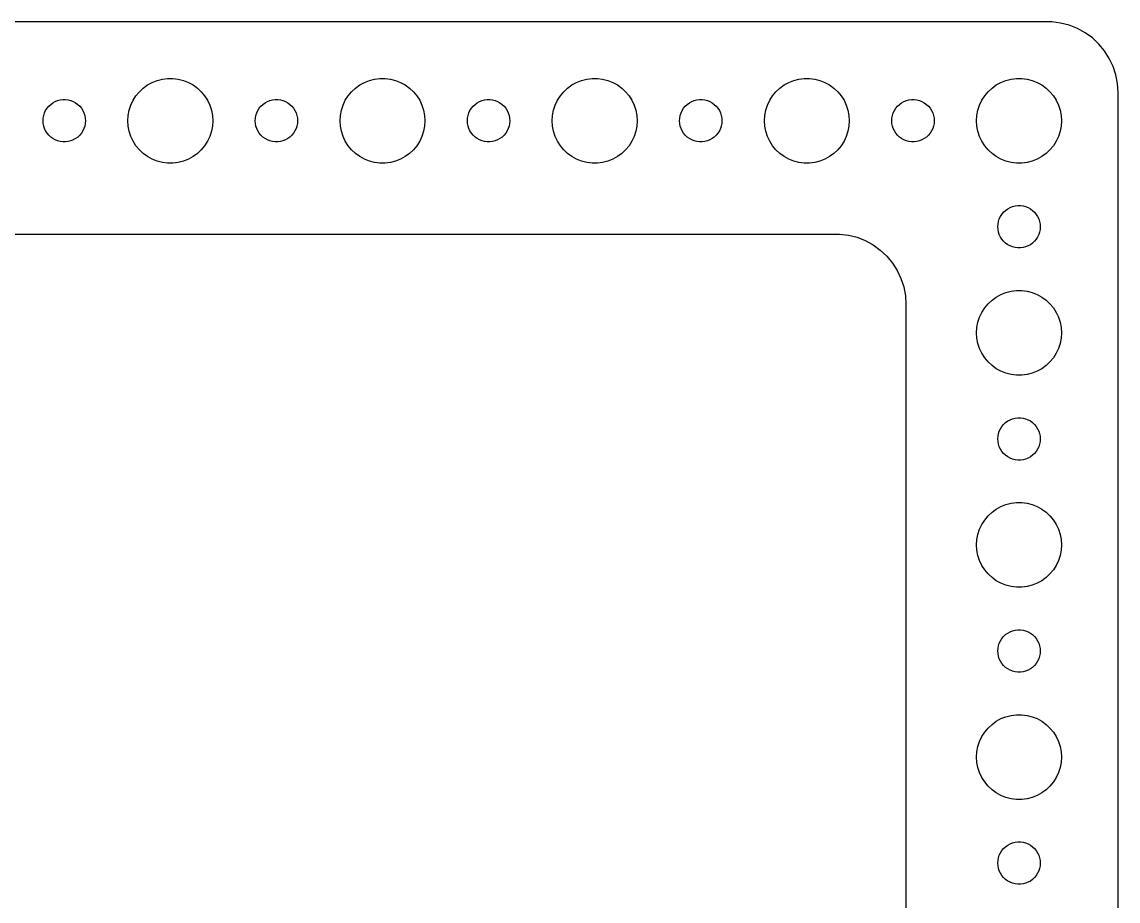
# Model space of a CAD drawing. Header units: metres. Extents: x -74 to 74, y -59 to 59.
# Drawn here: x -3 to 74.5, y -2.7 to 59.5 of the extents above; entities that cross this region are included whole.
import ezdxf

# ---------------------------------------------------------------- set-up
doc = ezdxf.new("R2010")
doc.units = ezdxf.units.M

msp = doc.modelspace()

# ---------------------------------------------------------------- linework, layer by layer
for p, q in [((69.8139, 59.4901), (-69.8139, 59.4901)), ((70.4369, 59.4114), (69.8139, 59.4901)), ((71.0451, 59.2553), (70.4369, 59.4114)), ((71.6289, 59.0241), (71.0451, 59.2553)), ((72.1791, 58.7216), (71.6289, 59.0241)), ((72.6871, 58.3526), (72.1791, 58.7216)), ((73.1448, 57.9227), (72.6871, 58.3526)), ((73.5451, 57.4389), (73.1448, 57.9227)), ((73.8815, 56.9088), (73.5451, 57.4389)), ((74.1489, 56.3406), (73.8815, 56.9088)), ((74.3429, 55.7434), (74.1489, 56.3406)), ((5.58772, 54.8115), (5.89252, 55.033)), ((5.89252, 55.033), (6.22266, 55.2145)), ((6.22266, 55.2145), (6.57294, 55.3532)), ((6.57294, 55.3532), (6.93785, 55.4469)), ((6.93785, 55.4469), (7.31161, 55.4941)), ((7.31161, 55.4941), (7.68837, 55.4941)), ((7.68837, 55.4941), (8.06213, 55.4469)), ((8.06213, 55.4469), (8.42705, 55.3532)), ((8.42705, 55.3532), (8.77733, 55.2145)), ((8.77733, 55.2145), (9.10747, 55.033)), ((9.10747, 55.033), (9.41226, 54.8115)), ((20.5877, 54.8115), (20.8925, 55.033)), ((20.8925, 55.033), (21.2227, 55.2145)), ((21.2227, 55.2145), (21.5729, 55.3532)), ((21.5729, 55.3532), (21.9379, 55.4469)), ((21.9379, 55.4469), (22.3116, 55.4941)), ((22.3116, 55.4941), (22.6884, 55.4941)), ((22.6884, 55.4941), (23.0621, 55.4469)), ((23.0621, 55.4469), (23.427, 55.3532)), ((23.427, 55.3532), (23.7773, 55.2145)), ((23.7773, 55.2145), (24.1075, 55.033)), ((24.1075, 55.033), (24.4123, 54.8115)), ((35.5877, 54.8115), (35.8925, 55.033)), ((35.8925, 55.033), (36.2227, 55.2145)), ((36.2227, 55.2145), (36.5729, 55.3532)), ((36.5729, 55.3532), (36.9379, 55.4469)), ((36.9379, 55.4469), (37.3116, 55.4941)), ((37.3116, 55.4941), (37.6884, 55.4941)), ((37.6884, 55.4941), (38.0621, 55.4469)), ((38.0621, 55.4469), (38.427, 55.3532)), ((38.427, 55.3532), (38.7773, 55.2145)), ((38.7773, 55.2145), (39.1075, 55.033)), ((39.1075, 55.033), (39.4123, 54.8115)), ((50.5877, 54.8115), (50.8925, 55.033)), ((50.8925, 55.033), (51.2227, 55.2145)), ((51.2227, 55.2145), (51.5729, 55.3532)), ((51.5729, 55.3532), (51.9379, 55.4469)), ((51.9379, 55.4469), (52.3116, 55.4941)), ((52.3116, 55.4941), (52.6884, 55.4941)), ((52.6884, 55.4941), (53.0621, 55.4469)), ((53.0621, 55.4469), (53.427, 55.3532)), ((53.427, 55.3532), (53.7773, 55.2145)), ((53.7773, 55.2145), (54.1075, 55.033)), ((54.1075, 55.033), (54.4123, 54.8115)), ((65.5877, 54.8115), (65.8925, 55.033)), ((65.8925, 55.033), (66.2227, 55.2145)), ((66.2227, 55.2145), (66.573, 55.3532)), ((66.573, 55.3532), (66.9379, 55.4469)), ((66.9379, 55.4469), (67.3116, 55.4941)), ((67.3116, 55.4941), (67.6884, 55.4941)), ((67.6884, 55.4941), (68.0621, 55.4469)), ((68.0621, 55.4469), (68.427, 55.3532)), ((68.427, 55.3532), (68.7773, 55.2145)), ((68.7773, 55.2145), (69.1075, 55.033)), ((69.1075, 55.033), (69.4123, 54.8115)), ((74.4606, 55.1267), (74.3429, 55.7434)), ((74.5, 54.5), (74.4606, 55.1267)), ((4.87108, 53.9453), (5.07294, 54.2634)), ((5.07294, 54.2634), (5.31308, 54.5536)), ((5.31308, 54.5536), (5.58772, 54.8115)), ((9.41226, 54.8115), (9.6869, 54.5536)), ((9.6869, 54.5536), (9.92705, 54.2634)), ((9.92705, 54.2634), (10.1289, 53.9453)), ((19.8711, 53.9453), (20.0729, 54.2634)), ((20.0729, 54.2634), (20.3131, 54.5536)), ((20.3131, 54.5536), (20.5877, 54.8115)), ((24.4123, 54.8115), (24.6869, 54.5536)), ((24.6869, 54.5536), (24.927, 54.2634)), ((24.927, 54.2634), (25.1289, 53.9453)), ((34.8711, 53.9453), (35.0729, 54.2634)), ((35.0729, 54.2634), (35.3131, 54.5536)), ((35.3131, 54.5536), (35.5877, 54.8115)), ((39.4123, 54.8115), (39.6869, 54.5536)), ((39.6869, 54.5536), (39.927, 54.2634)), ((39.927, 54.2634), (40.1289, 53.9453)), ((49.8711, 53.9453), (50.0729, 54.2634)), ((50.0729, 54.2634), (50.3131, 54.5536)), ((50.3131, 54.5536), (50.5877, 54.8115)), ((54.4123, 54.8115), (54.6869, 54.5536)), ((54.6869, 54.5536), (54.927, 54.2634)), ((54.927, 54.2634), (55.1289, 53.9453)), ((64.8711, 53.9453), (65.073, 54.2634)), ((65.073, 54.2634), (65.3131, 54.5536)), ((65.3131, 54.5536), (65.5877, 54.8115)), ((69.4123, 54.8115), (69.6869, 54.5536)), ((69.6869, 54.5536), (69.927, 54.2634)), ((69.927, 54.2634), (70.1289, 53.9453)), ((74.5, -54.5), (74.5, 54.5)), ((-1.21352, 53.3817), (-1.09344, 53.5268)), ((-1.09344, 53.5268), (-0.95613, 53.6558)), ((-0.95613, 53.6558), (-0.80373, 53.7665)), ((-0.80373, 53.7665), (-0.63866, 53.8572)), ((-0.63866, 53.8572), (-0.46352, 53.9266)), ((-0.46352, 53.9266), (-0.28107, 53.9734)), ((-0.28107, 53.9734), (-0.09418, 53.997)), ((-0.09418, 53.997), (0.09418, 53.997)), ((0.09418, 53.997), (0.28107, 53.9734)), ((0.28107, 53.9734), (0.46352, 53.9266)), ((0.46352, 53.9266), (0.63866, 53.8572)), ((0.63866, 53.8572), (0.80373, 53.7665)), ((0.80373, 53.7665), (0.95613, 53.6558)), ((0.95613, 53.6558), (1.09344, 53.5268)), ((1.09344, 53.5268), (1.21352, 53.3817)), ((4.59424, 53.2461), (4.71066, 53.6044)), ((4.71066, 53.6044), (4.87108, 53.9453)), ((10.1289, 53.9453), (10.2893, 53.6044)), ((10.2893, 53.6044), (10.4057, 53.2461)), ((13.7865, 53.3817), (13.9065, 53.5268)), ((13.9065, 53.5268), (14.0439, 53.6558)), ((14.0439, 53.6558), (14.1963, 53.7665)), ((14.1963, 53.7665), (14.3613, 53.8572)), ((14.3613, 53.8572), (14.5365, 53.9266)), ((14.5365, 53.9266), (14.7189, 53.9734)), ((14.7189, 53.9734), (14.9058, 53.997)), ((14.9058, 53.997), (15.0942, 53.997)), ((15.0942, 53.997), (15.2811, 53.9734)), ((15.2811, 53.9734), (15.4635, 53.9266)), ((15.4635, 53.9266), (15.6387, 53.8572)), ((15.6387, 53.8572), (15.8037, 53.7665)), ((15.8037, 53.7665), (15.9561, 53.6558)), ((15.9561, 53.6558), (16.0934, 53.5268)), ((16.0934, 53.5268), (16.2135, 53.3817)), ((19.5942, 53.2461), (19.7107, 53.6044)), ((19.7107, 53.6044), (19.8711, 53.9453)), ((25.1289, 53.9453), (25.2893, 53.6044)), ((25.2893, 53.6044), (25.4057, 53.2461)), ((28.7865, 53.3817), (28.9065, 53.5268)), ((28.9065, 53.5268), (29.0439, 53.6558)), ((29.0439, 53.6558), (29.1963, 53.7665)), ((29.1963, 53.7665), (29.3613, 53.8572)), ((29.3613, 53.8572), (29.5365, 53.9266)), ((29.5365, 53.9266), (29.7189, 53.9734)), ((29.7189, 53.9734), (29.9058, 53.997)), ((29.9058, 53.997), (30.0942, 53.997)), ((30.0942, 53.997), (30.2811, 53.9734)), ((30.2811, 53.9734), (30.4635, 53.9266)), ((30.4635, 53.9266), (30.6387, 53.8572)), ((30.6387, 53.8572), (30.8037, 53.7665)), ((30.8037, 53.7665), (30.9561, 53.6558)), ((30.9561, 53.6558), (31.0934, 53.5268)), ((31.0934, 53.5268), (31.2135, 53.3817)), ((34.5942, 53.2461), (34.7107, 53.6044)), ((34.7107, 53.6044), (34.8711, 53.9453)), ((40.1289, 53.9453), (40.2893, 53.6044)), ((40.2893, 53.6044), (40.4057, 53.2461)), ((43.7865, 53.3817), (43.9065, 53.5268)), ((43.9065, 53.5268), (44.0439, 53.6558)), ((44.0439, 53.6558), (44.1963, 53.7665)), ((44.1963, 53.7665), (44.3613, 53.8572)), ((44.3613, 53.8572), (44.5365, 53.9266)), ((44.5365, 53.9266), (44.7189, 53.9734)), ((44.7189, 53.9734), (44.9058, 53.997)), ((44.9058, 53.997), (45.0942, 53.997)), ((45.0942, 53.997), (45.2811, 53.9734)), ((45.2811, 53.9734), (45.4635, 53.9266)), ((45.4635, 53.9266), (45.6387, 53.8572)), ((45.6387, 53.8572), (45.8037, 53.7665)), ((45.8037, 53.7665), (45.9561, 53.6558)), ((45.9561, 53.6558), (46.0934, 53.5268)), ((46.0934, 53.5268), (46.2135, 53.3817)), ((49.5942, 53.2461), (49.7107, 53.6044)), ((49.7107, 53.6044), (49.8711, 53.9453)), ((55.1289, 53.9453), (55.2893, 53.6044)), ((55.2893, 53.6044), (55.4057, 53.2461)), ((58.7865, 53.3817), (58.9065, 53.5268)), ((58.9065, 53.5268), (59.0439, 53.6558)), ((59.0439, 53.6558), (59.1963, 53.7665)), ((59.1963, 53.7665), (59.3613, 53.8572)), ((59.3613, 53.8572), (59.5365, 53.9266)), ((59.5365, 53.9266), (59.7189, 53.9734)), ((59.7189, 53.9734), (59.9058, 53.997)), ((59.9058, 53.997), (60.0942, 53.997)), ((60.0942, 53.997), (60.2811, 53.9734)), ((60.2811, 53.9734), (60.4635, 53.9266)), ((60.4635, 53.9266), (60.6387, 53.8572)), ((60.6387, 53.8572), (60.8037, 53.7665)), ((60.8037, 53.7665), (60.9561, 53.6558)), ((60.9561, 53.6558), (61.0934, 53.5268)), ((61.0934, 53.5268), (61.2135, 53.3817)), ((64.5943, 53.2461), (64.7107, 53.6044)), ((64.7107, 53.6044), (64.8711, 53.9453)), ((70.1289, 53.9453), (70.2893, 53.6044)), ((70.2893, 53.6044), (70.4057, 53.2461)), ((-1.48816, 52.688), (-1.45287, 52.873)), ((-1.45287, 52.873), (-1.39465, 53.0522)), ((-1.39465, 53.0522), (-1.31445, 53.2226)), ((-1.31445, 53.2226), (-1.21352, 53.3817)), ((1.21352, 53.3817), (1.31445, 53.2226)), ((1.31445, 53.2226), (1.39465, 53.0522)), ((1.39465, 53.0522), (1.45287, 52.873)), ((1.45287, 52.873), (1.48816, 52.688)), ((4.5, 52.5), (4.52365, 52.876)), ((4.52365, 52.876), (4.59424, 53.2461)), ((10.4057, 53.2461), (10.4763, 52.876)), ((10.4763, 52.876), (10.5, 52.5)), ((13.5118, 52.688), (13.5471, 52.873)), ((13.5471, 52.873), (13.6053, 53.0522)), ((13.6053, 53.0522), (13.6855, 53.2226)), ((13.6855, 53.2226), (13.7865, 53.3817)), ((16.2135, 53.3817), (16.3145, 53.2226)), ((16.3145, 53.2226), (16.3947, 53.0522)), ((16.3947, 53.0522), (16.4529, 52.873)), ((16.4529, 52.873), (16.4882, 52.688)), ((19.5, 52.5), (19.5237, 52.876)), ((19.5237, 52.876), (19.5942, 53.2461)), ((25.4057, 53.2461), (25.4763, 52.876)), ((25.4763, 52.876), (25.5, 52.5)), ((28.5118, 52.688), (28.5471, 52.873)), ((28.5471, 52.873), (28.6053, 53.0522)), ((28.6053, 53.0522), (28.6855, 53.2226)), ((28.6855, 53.2226), (28.7865, 53.3817)), ((31.2135, 53.3817), (31.3145, 53.2226)), ((31.3145, 53.2226), (31.3947, 53.0522)), ((31.3947, 53.0522), (31.4529, 52.873)), ((31.4529, 52.873), (31.4882, 52.688)), ((34.5, 52.5), (34.5237, 52.876)), ((34.5237, 52.876), (34.5942, 53.2461)), ((40.4057, 53.2461), (40.4763, 52.876)), ((40.4763, 52.876), (40.5, 52.5)), ((43.5118, 52.688), (43.5471, 52.873)), ((43.5471, 52.873), (43.6053, 53.0522)), ((43.6053, 53.0522), (43.6855, 53.2226)), ((43.6855, 53.2226), (43.7865, 53.3817)), ((46.2135, 53.3817), (46.3145, 53.2226)), ((46.3145, 53.2226), (46.3947, 53.0522)), ((46.3947, 53.0522), (46.4529, 52.873)), ((46.4529, 52.873), (46.4882, 52.688)), ((49.5, 52.5), (49.5237, 52.876)), ((49.5237, 52.876), (49.5942, 53.2461)), ((55.4057, 53.2461), (55.4763, 52.876)), ((55.4763, 52.876), (55.5, 52.5)), ((58.5118, 52.688), (58.5471, 52.873)), ((58.5471, 52.873), (58.6053, 53.0522)), ((58.6053, 53.0522), (58.6855, 53.2226)), ((58.6855, 53.2226), (58.7865, 53.3817)), ((61.2135, 53.3817), (61.3145, 53.2226)), ((61.3145, 53.2226), (61.3947, 53.0522)), ((61.3947, 53.0522), (61.4529, 52.873)), ((61.4529, 52.873), (61.4882, 52.688)), ((64.5, 52.5), (64.5237, 52.876)), ((64.5237, 52.876), (64.5943, 53.2461)), ((70.4057, 53.2461), (70.4763, 52.876)), ((70.4763, 52.876), (70.5, 52.5)), ((-1.5, 52.5), (-1.48816, 52.688)), ((-1.48816, 52.312), (-1.5, 52.5)), ((-1.45287, 52.127), (-1.48816, 52.312)), ((-1.39465, 51.9478), (-1.45287, 52.127)), ((-1.31445, 51.7774), (-1.39465, 51.9478)), ((1.39465, 51.9478), (1.31445, 51.7774)), ((1.45287, 52.127), (1.39465, 51.9478)), ((1.48816, 52.312), (1.45287, 52.127)), ((1.48816, 52.688), (1.5, 52.5)), ((1.5, 52.5), (1.48816, 52.312)), ((4.52365, 52.124), (4.5, 52.5)), ((4.59424, 51.7539), (4.52365, 52.124)), ((10.4763, 52.124), (10.4057, 51.7539)), ((10.5, 52.5), (10.4763, 52.124)), ((13.5, 52.5), (13.5118, 52.688)), ((13.5118, 52.312), (13.5, 52.5)), ((13.5471, 52.127), (13.5118, 52.312)), ((13.6053, 51.9478), (13.5471, 52.127)), ((13.6855, 51.7774), (13.6053, 51.9478)), ((16.3947, 51.9478), (16.3145, 51.7774)), ((16.4529, 52.127), (16.3947, 51.9478)), ((16.4882, 52.312), (16.4529, 52.127)), ((16.4882, 52.688), (16.5, 52.5)), ((16.5, 52.5), (16.4882, 52.312)), ((19.5237, 52.124), (19.5, 52.5)), ((19.5942, 51.7539), (19.5237, 52.124)), ((25.4763, 52.124), (25.4057, 51.7539)), ((25.5, 52.5), (25.4763, 52.124)), ((28.5, 52.5), (28.5118, 52.688)), ((28.5118, 52.312), (28.5, 52.5)), ((28.5471, 52.127), (28.5118, 52.312)), ((28.6053, 51.9478), (28.5471, 52.127)), ((28.6855, 51.7774), (28.6053, 51.9478)), ((31.3947, 51.9478), (31.3145, 51.7774)), ((31.4529, 52.127), (31.3947, 51.9478)), ((31.4882, 52.312), (31.4529, 52.127)), ((31.4882, 52.688), (31.5, 52.5)), ((31.5, 52.5), (31.4882, 52.312)), ((34.5237, 52.124), (34.5, 52.5)), ((34.5942, 51.7539), (34.5237, 52.124)), ((40.4763, 52.124), (40.4057, 51.7539)), ((40.5, 52.5), (40.4763, 52.124)), ((43.5, 52.5), (43.5118, 52.688)), ((43.5118, 52.312), (43.5, 52.5)), ((43.5471, 52.127), (43.5118, 52.312)), ((43.6053, 51.9478), (43.5471, 52.127)), ((43.6855, 51.7774), (43.6053, 51.9478)), ((46.3947, 51.9478), (46.3145, 51.7774)), ((46.4529, 52.127), (46.3947, 51.9478)), ((46.4882, 52.312), (46.4529, 52.127)), ((46.4882, 52.688), (46.5, 52.5)), ((46.5, 52.5), (46.4882, 52.312)), ((49.5237, 52.124), (49.5, 52.5)), ((49.5942, 51.7539), (49.5237, 52.124)), ((55.4763, 52.124), (55.4057, 51.7539)), ((55.5, 52.5), (55.4763, 52.124)), ((58.5, 52.5), (58.5118, 52.688)), ((58.5118, 52.312), (58.5, 52.5)), ((58.5471, 52.127), (58.5118, 52.312)), ((58.6053, 51.9478), (58.5471, 52.127)), ((58.6855, 51.7774), (58.6053, 51.9478)), ((61.3947, 51.9478), (61.3145, 51.7774)), ((61.4529, 52.127), (61.3947, 51.9478)), ((61.4882, 52.312), (61.4529, 52.127)), ((61.4882, 52.688), (61.5, 52.5)), ((61.5, 52.5), (61.4882, 52.312)), ((64.5237, 52.124), (64.5, 52.5)), ((64.5943, 51.7539), (64.5237, 52.124)), ((70.4763, 52.124), (70.4057, 51.7539)), ((70.5, 52.5), (70.4763, 52.124)), ((-1.21352, 51.6183), (-1.31445, 51.7774)), ((-1.09344, 51.4732), (-1.21352, 51.6183)), ((-0.95613, 51.3442), (-1.09344, 51.4732)), ((-0.80373, 51.2335), (-0.95613, 51.3442)), ((-0.63866, 51.1428), (-0.80373, 51.2335)), ((0.80373, 51.2335), (0.63866, 51.1428)), ((0.95613, 51.3442), (0.80373, 51.2335)), ((1.09344, 51.4732), (0.95613, 51.3442)), ((1.21352, 51.6183), (1.09344, 51.4732)), ((1.31445, 51.7774), (1.21352, 51.6183)), ((4.71066, 51.3956), (4.59424, 51.7539)), ((4.87108, 51.0547), (4.71066, 51.3956)), ((10.2893, 51.3956), (10.1289, 51.0547)), ((10.4057, 51.7539), (10.2893, 51.3956)), ((13.7865, 51.6183), (13.6855, 51.7774)), ((13.9065, 51.4732), (13.7865, 51.6183)), ((14.0439, 51.3442), (13.9065, 51.4732)), ((14.1963, 51.2335), (14.0439, 51.3442)), ((14.3613, 51.1428), (14.1963, 51.2335)), ((15.8037, 51.2335), (15.6387, 51.1428)), ((15.9561, 51.3442), (15.8037, 51.2335)), ((16.0934, 51.4732), (15.9561, 51.3442)), ((16.2135, 51.6183), (16.0934, 51.4732)), ((16.3145, 51.7774), (16.2135, 51.6183)), ((19.7107, 51.3956), (19.5942, 51.7539)), ((19.8711, 51.0547), (19.7107, 51.3956)), ((25.2893, 51.3956), (25.1289, 51.0547)), ((25.4057, 51.7539), (25.2893, 51.3956)), ((28.7865, 51.6183), (28.6855, 51.7774)), ((28.9065, 51.4732), (28.7865, 51.6183)), ((29.0439, 51.3442), (28.9065, 51.4732)), ((29.1963, 51.2335), (29.0439, 51.3442)), ((29.3613, 51.1428), (29.1963, 51.2335)), ((30.8037, 51.2335), (30.6387, 51.1428)), ((30.9561, 51.3442), (30.8037, 51.2335)), ((31.0934, 51.4732), (30.9561, 51.3442)), ((31.2135, 51.6183), (31.0934, 51.4732)), ((31.3145, 51.7774), (31.2135, 51.6183)), ((34.7107, 51.3956), (34.5942, 51.7539)), ((34.8711, 51.0547), (34.7107, 51.3956)), ((40.2893, 51.3956), (40.1289, 51.0547)), ((40.4057, 51.7539), (40.2893, 51.3956)), ((43.7865, 51.6183), (43.6855, 51.7774)), ((43.9065, 51.4732), (43.7865, 51.6183)), ((44.0439, 51.3442), (43.9065, 51.4732)), ((44.1963, 51.2335), (44.0439, 51.3442)), ((44.3613, 51.1428), (44.1963, 51.2335)), ((45.8037, 51.2335), (45.6387, 51.1428)), ((45.9561, 51.3442), (45.8037, 51.2335)), ((46.0934, 51.4732), (45.9561, 51.3442)), ((46.2135, 51.6183), (46.0934, 51.4732)), ((46.3145, 51.7774), (46.2135, 51.6183)), ((49.7107, 51.3956), (49.5942, 51.7539)), ((49.8711, 51.0547), (49.7107, 51.3956)), ((55.2893, 51.3956), (55.1289, 51.0547)), ((55.4057, 51.7539), (55.2893, 51.3956)), ((58.7865, 51.6183), (58.6855, 51.7774)), ((58.9065, 51.4732), (58.7865, 51.6183)), ((59.0439, 51.3442), (58.9065, 51.4732)), ((59.1963, 51.2335), (59.0439, 51.3442)), ((59.3613, 51.1428), (59.1963, 51.2335)), ((60.8037, 51.2335), (60.6387, 51.1428)), ((60.9561, 51.3442), (60.8037, 51.2335)), ((61.0934, 51.4732), (60.9561, 51.3442)), ((61.2135, 51.6183), (61.0934, 51.4732)), ((61.3145, 51.7774), (61.2135, 51.6183)), ((64.7107, 51.3956), (64.5943, 51.7539)), ((64.8711, 51.0547), (64.7107, 51.3956)), ((70.2893, 51.3956), (70.1289, 51.0547)), ((70.4057, 51.7539), (70.2893, 51.3956)), ((-0.46352, 51.0734), (-0.63866, 51.1428)), ((-0.28107, 51.0266), (-0.46352, 51.0734)), ((-0.09418, 51.003), (-0.28107, 51.0266)), ((0.09418, 51.003), (-0.09418, 51.003)), ((0.28107, 51.0266), (0.09418, 51.003)), ((0.46352, 51.0734), (0.28107, 51.0266)), ((0.63866, 51.1428), (0.46352, 51.0734)), ((5.07294, 50.7366), (4.87108, 51.0547)), ((5.31308, 50.4464), (5.07294, 50.7366)), ((5.58772, 50.1885), (5.31308, 50.4464)), ((9.6869, 50.4464), (9.41226, 50.1885)), ((9.92705, 50.7366), (9.6869, 50.4464)), ((10.1289, 51.0547), (9.92705, 50.7366)), ((14.5365, 51.0734), (14.3613, 51.1428)), ((14.7189, 51.0266), (14.5365, 51.0734)), ((14.9058, 51.003), (14.7189, 51.0266)), ((15.0942, 51.003), (14.9058, 51.003)), ((15.2811, 51.0266), (15.0942, 51.003)), ((15.4635, 51.0734), (15.2811, 51.0266)), ((15.6387, 51.1428), (15.4635, 51.0734)), ((20.0729, 50.7366), (19.8711, 51.0547)), ((20.3131, 50.4464), (20.0729, 50.7366)), ((20.5877, 50.1885), (20.3131, 50.4464)), ((24.6869, 50.4464), (24.4123, 50.1885)), ((24.927, 50.7366), (24.6869, 50.4464)), ((25.1289, 51.0547), (24.927, 50.7366)), ((29.5365, 51.0734), (29.3613, 51.1428)), ((29.7189, 51.0266), (29.5365, 51.0734)), ((29.9058, 51.003), (29.7189, 51.0266)), ((30.0942, 51.003), (29.9058, 51.003)), ((30.2811, 51.0266), (30.0942, 51.003)), ((30.4635, 51.0734), (30.2811, 51.0266)), ((30.6387, 51.1428), (30.4635, 51.0734)), ((35.0729, 50.7366), (34.8711, 51.0547)), ((35.3131, 50.4464), (35.0729, 50.7366)), ((35.5877, 50.1885), (35.3131, 50.4464)), ((39.6869, 50.4464), (39.4123, 50.1885)), ((39.927, 50.7366), (39.6869, 50.4464)), ((40.1289, 51.0547), (39.927, 50.7366)), ((44.5365, 51.0734), (44.3613, 51.1428)), ((44.7189, 51.0266), (44.5365, 51.0734)), ((44.9058, 51.003), (44.7189, 51.0266)), ((45.0942, 51.003), (44.9058, 51.003)), ((45.2811, 51.0266), (45.0942, 51.003)), ((45.4635, 51.0734), (45.2811, 51.0266)), ((45.6387, 51.1428), (45.4635, 51.0734)), ((50.0729, 50.7366), (49.8711, 51.0547)), ((50.3131, 50.4464), (50.0729, 50.7366)), ((50.5877, 50.1885), (50.3131, 50.4464)), ((54.6869, 50.4464), (54.4123, 50.1885)), ((54.927, 50.7366), (54.6869, 50.4464)), ((55.1289, 51.0547), (54.927, 50.7366)), ((59.5365, 51.0734), (59.3613, 51.1428)), ((59.7189, 51.0266), (59.5365, 51.0734)), ((59.9058, 51.003), (59.7189, 51.0266)), ((60.0942, 51.003), (59.9058, 51.003)), ((60.2811, 51.0266), (60.0942, 51.003)), ((60.4635, 51.0734), (60.2811, 51.0266)), ((60.6387, 51.1428), (60.4635, 51.0734)), ((65.073, 50.7366), (64.8711, 51.0547)), ((65.3131, 50.4464), (65.073, 50.7366)), ((65.5877, 50.1885), (65.3131, 50.4464)), ((69.6869, 50.4464), (69.4123, 50.1885)), ((69.927, 50.7366), (69.6869, 50.4464)), ((70.1289, 51.0547), (69.927, 50.7366)), ((5.89252, 49.967), (5.58772, 50.1885)), ((6.22266, 49.7855), (5.89252, 49.967)), ((6.57294, 49.6468), (6.22266, 49.7855)), ((6.93785, 49.5531), (6.57294, 49.6468)), ((8.42705, 49.6468), (8.06213, 49.5531)), ((8.77733, 49.7855), (8.42705, 49.6468)), ((9.10747, 49.967), (8.77733, 49.7855)), ((9.41226, 50.1885), (9.10747, 49.967)), ((20.8925, 49.967), (20.5877, 50.1885)), ((21.2227, 49.7855), (20.8925, 49.967)), ((21.5729, 49.6468), (21.2227, 49.7855)), ((21.9379, 49.5531), (21.5729, 49.6468)), ((23.427, 49.6468), (23.0621, 49.5531)), ((23.7773, 49.7855), (23.427, 49.6468)), ((24.1075, 49.967), (23.7773, 49.7855)), ((24.4123, 50.1885), (24.1075, 49.967)), ((35.8925, 49.967), (35.5877, 50.1885)), ((36.2227, 49.7855), (35.8925, 49.967)), ((36.5729, 49.6468), (36.2227, 49.7855)), ((36.9379, 49.5531), (36.5729, 49.6468)), ((38.427, 49.6468), (38.0621, 49.5531)), ((38.7773, 49.7855), (38.427, 49.6468)), ((39.1075, 49.967), (38.7773, 49.7855)), ((39.4123, 50.1885), (39.1075, 49.967)), ((50.8925, 49.967), (50.5877, 50.1885)), ((51.2227, 49.7855), (50.8925, 49.967)), ((51.5729, 49.6468), (51.2227, 49.7855)), ((51.9379, 49.5531), (51.5729, 49.6468)), ((53.427, 49.6468), (53.0621, 49.5531)), ((53.7773, 49.7855), (53.427, 49.6468)), ((54.1075, 49.967), (53.7773, 49.7855)), ((54.4123, 50.1885), (54.1075, 49.967)), ((65.8925, 49.967), (65.5877, 50.1885)), ((66.2227, 49.7855), (65.8925, 49.967)), ((66.573, 49.6468), (66.2227, 49.7855)), ((66.9379, 49.5531), (66.573, 49.6468)), ((68.427, 49.6468), (68.0621, 49.5531)), ((68.7773, 49.7855), (68.427, 49.6468)), ((69.1075, 49.967), (68.7773, 49.7855)), ((69.4123, 50.1885), (69.1075, 49.967)), ((7.31161, 49.5059), (6.93785, 49.5531)), ((7.68837, 49.5059), (7.31161, 49.5059)), ((8.06213, 49.5531), (7.68837, 49.5059)), ((22.3116, 49.5059), (21.9379, 49.5531)), ((22.6884, 49.5059), (22.3116, 49.5059)), ((23.0621, 49.5531), (22.6884, 49.5059)), ((37.3116, 49.5059), (36.9379, 49.5531)), ((37.6884, 49.5059), (37.3116, 49.5059)), ((38.0621, 49.5531), (37.6884, 49.5059)), ((52.3116, 49.5059), (51.9379, 49.5531)), ((52.6884, 49.5059), (52.3116, 49.5059)), ((53.0621, 49.5531), (52.6884, 49.5059)), ((67.3116, 49.5059), (66.9379, 49.5531)), ((67.6884, 49.5059), (67.3116, 49.5059)), ((68.0621, 49.5531), (67.6884, 49.5059)), ((67.2189, 46.4734), (67.4058, 46.497)), ((67.4058, 46.497), (67.5942, 46.497)), ((67.5942, 46.497), (67.7811, 46.4734)), ((66.1053, 45.5522), (66.1855, 45.7226)), ((66.1855, 45.7226), (66.2865, 45.8817)), ((66.2865, 45.8817), (66.4065, 46.0268)), ((66.4065, 46.0268), (66.5439, 46.1558)), ((66.5439, 46.1558), (66.6963, 46.2665)), ((66.6963, 46.2665), (66.8613, 46.3572)), ((66.8613, 46.3572), (67.0365, 46.4266)), ((67.0365, 46.4266), (67.2189, 46.4734)), ((67.7811, 46.4734), (67.9635, 46.4266)), ((67.9635, 46.4266), (68.1387, 46.3572)), ((68.1387, 46.3572), (68.3037, 46.2665)), ((68.3037, 46.2665), (68.4561, 46.1558)), ((68.4561, 46.1558), (68.5934, 46.0268)), ((68.5934, 46.0268), (68.7135, 45.8817)), ((68.7135, 45.8817), (68.8145, 45.7226)), ((68.8145, 45.7226), (68.8947, 45.5522)), ((66, 45), (66.0118, 45.188)), ((66.0118, 44.812), (66, 45)), ((66.0118, 45.188), (66.0471, 45.373)), ((66.0471, 45.373), (66.1053, 45.5522)), ((68.8947, 45.5522), (68.9529, 45.373)), ((68.9529, 45.373), (68.9882, 45.188)), ((68.9882, 45.188), (69, 45)), ((69, 45), (68.9882, 44.812)), ((-54.8139, 44.4901), (54.8139, 44.4901)), ((54.8139, 44.4901), (55.4369, 44.4114)), ((55.4369, 44.4114), (56.0451, 44.2553)), ((56.0451, 44.2553), (56.6289, 44.0241)), ((66.0471, 44.627), (66.0118, 44.812)), ((66.1053, 44.4478), (66.0471, 44.627)), ((66.1855, 44.2774), (66.1053, 44.4478)), ((66.2865, 44.1183), (66.1855, 44.2774)), ((68.8145, 44.2774), (68.7135, 44.1183)), ((68.8947, 44.4478), (68.8145, 44.2774)), ((68.9529, 44.627), (68.8947, 44.4478)), ((68.9882, 44.812), (68.9529, 44.627)), ((56.6289, 44.0241), (57.1791, 43.7216)), ((57.1791, 43.7216), (57.6871, 43.3526)), ((66.4065, 43.9732), (66.2865, 44.1183)), ((66.5439, 43.8442), (66.4065, 43.9732)), ((66.6963, 43.7335), (66.5439, 43.8442)), ((66.8613, 43.6428), (66.6963, 43.7335)), ((67.0365, 43.5734), (66.8613, 43.6428)), ((67.2189, 43.5266), (67.0365, 43.5734)), ((67.4058, 43.503), (67.2189, 43.5266)), ((67.5942, 43.503), (67.4058, 43.503)), ((67.7811, 43.5266), (67.5942, 43.503)), ((67.9635, 43.5734), (67.7811, 43.5266)), ((68.1387, 43.6428), (67.9635, 43.5734)), ((68.3037, 43.7335), (68.1387, 43.6428)), ((68.4561, 43.8442), (68.3037, 43.7335)), ((68.5934, 43.9732), (68.4561, 43.8442)), ((68.7135, 44.1183), (68.5934, 43.9732)), ((57.6871, 43.3526), (58.1448, 42.9227)), ((58.1448, 42.9227), (58.5451, 42.4389)), ((58.5451, 42.4389), (58.8815, 41.9088)), ((58.8815, 41.9088), (59.1489, 41.3406)), ((59.1489, 41.3406), (59.3429, 40.7434)), ((59.3429, 40.7434), (59.4606, 40.1267)), ((66.2227, 40.2145), (66.573, 40.3532)), ((66.573, 40.3532), (66.9379, 40.4469)), ((66.9379, 40.4469), (67.3116, 40.4941)), ((67.3116, 40.4941), (67.6884, 40.4941)), ((67.6884, 40.4941), (68.0621, 40.4469)), ((68.0621, 40.4469), (68.427, 40.3532)), ((68.427, 40.3532), (68.7773, 40.2145)), ((59.4606, 40.1267), (59.5, 39.5)), ((65.073, 39.2634), (65.3131, 39.5536)), ((65.3131, 39.5536), (65.5877, 39.8115)), ((65.5877, 39.8115), (65.8925, 40.033)), ((65.8925, 40.033), (66.2227, 40.2145)), ((68.7773, 40.2145), (69.1075, 40.033)), ((69.1075, 40.033), (69.4123, 39.8115)), ((69.4123, 39.8115), (69.6869, 39.5536)), ((69.6869, 39.5536), (69.927, 39.2634)), ((59.5, 39.5), (59.5, -39.5)), ((64.7107, 38.6044), (64.8711, 38.9453)), ((64.8711, 38.9453), (65.073, 39.2634)), ((69.927, 39.2634), (70.1289, 38.9453)), ((70.1289, 38.9453), (70.2893, 38.6044)), ((64.5237, 37.876), (64.5943, 38.2461)), ((64.5943, 38.2461), (64.7107, 38.6044)), ((70.2893, 38.6044), (70.4057, 38.2461)), ((70.4057, 38.2461), (70.4763, 37.876)), ((64.5, 37.5), (64.5237, 37.876)), ((64.5237, 37.124), (64.5, 37.5)), ((70.4763, 37.876), (70.5, 37.5)), ((70.5, 37.5), (70.4763, 37.124)), ((64.5943, 36.7539), (64.5237, 37.124)), ((64.7107, 36.3956), (64.5943, 36.7539)), ((70.4057, 36.7539), (70.2893, 36.3956)), ((70.4763, 37.124), (70.4057, 36.7539)), ((64.8711, 36.0547), (64.7107, 36.3956)), ((65.073, 35.7366), (64.8711, 36.0547)), ((65.3131, 35.4464), (65.073, 35.7366)), ((69.927, 35.7366), (69.6869, 35.4464)), ((70.1289, 36.0547), (69.927, 35.7366)), ((70.2893, 36.3956), (70.1289, 36.0547)), ((65.5877, 35.1885), (65.3131, 35.4464)), ((65.8925, 34.967), (65.5877, 35.1885)), ((66.2227, 34.7855), (65.8925, 34.967)), ((69.1075, 34.967), (68.7773, 34.7855)), ((69.4123, 35.1885), (69.1075, 34.967)), ((69.6869, 35.4464), (69.4123, 35.1885)), ((66.573, 34.6468), (66.2227, 34.7855)), ((66.9379, 34.5531), (66.573, 34.6468)), ((67.3116, 34.5059), (66.9379, 34.5531)), ((67.6884, 34.5059), (67.3116, 34.5059)), ((68.0621, 34.5531), (67.6884, 34.5059)), ((68.427, 34.6468), (68.0621, 34.5531)), ((68.7773, 34.7855), (68.427, 34.6468)), ((66.2865, 30.8817), (66.4065, 31.0268)), ((66.4065, 31.0268), (66.5439, 31.1558)), ((66.5439, 31.1558), (66.6963, 31.2665)), ((66.6963, 31.2665), (66.8613, 31.3572)), ((66.8613, 31.3572), (67.0365, 31.4266)), ((67.0365, 31.4266), (67.2189, 31.4734)), ((67.2189, 31.4734), (67.4058, 31.497)), ((67.4058, 31.497), (67.5942, 31.497)), ((67.5942, 31.497), (67.7811, 31.4734)), ((67.7811, 31.4734), (67.9635, 31.4266)), ((67.9635, 31.4266), (68.1387, 31.3572)), ((68.1387, 31.3572), (68.3037, 31.2665)), ((68.3037, 31.2665), (68.4561, 31.1558)), ((68.4561, 31.1558), (68.5934, 31.0268)), ((68.5934, 31.0268), (68.7135, 30.8817)), ((66.0118, 30.188), (66.0471, 30.373)), ((66.0471, 30.373), (66.1053, 30.5522)), ((66.1053, 30.5522), (66.1855, 30.7226)), ((66.1855, 30.7226), (66.2865, 30.8817)), ((68.7135, 30.8817), (68.8145, 30.7226)), ((68.8145, 30.7226), (68.8947, 30.5522)), ((68.8947, 30.5522), (68.9529, 30.373)), ((68.9529, 30.373), (68.9882, 30.188)), ((66, 30), (66.0118, 30.188)), ((66.0118, 29.812), (66, 30)), ((66.0471, 29.627), (66.0118, 29.812)), ((66.1053, 29.4478), (66.0471, 29.627)), ((66.1855, 29.2774), (66.1053, 29.4478)), ((68.8947, 29.4478), (68.8145, 29.2774)), ((68.9529, 29.627), (68.8947, 29.4478)), ((68.9882, 29.812), (68.9529, 29.627)), ((68.9882, 30.188), (69, 30)), ((69, 30), (68.9882, 29.812)), ((66.2865, 29.1183), (66.1855, 29.2774)), ((66.4065, 28.9732), (66.2865, 29.1183)), ((66.5439, 28.8442), (66.4065, 28.9732)), ((66.6963, 28.7335), (66.5439, 28.8442)), ((66.8613, 28.6427), (66.6963, 28.7335)), ((68.3037, 28.7335), (68.1387, 28.6427)), ((68.4561, 28.8442), (68.3037, 28.7335)), ((68.5934, 28.9732), (68.4561, 28.8442)), ((68.7135, 29.1183), (68.5934, 28.9732)), ((68.8145, 29.2774), (68.7135, 29.1183)), ((67.0365, 28.5734), (66.8613, 28.6427)), ((67.2189, 28.5266), (67.0365, 28.5734)), ((67.4058, 28.503), (67.2189, 28.5266)), ((67.5942, 28.503), (67.4058, 28.503)), ((67.7811, 28.5266), (67.5942, 28.503)), ((67.9635, 28.5734), (67.7811, 28.5266)), ((68.1387, 28.6427), (67.9635, 28.5734)), ((65.3131, 24.5536), (65.5877, 24.8115)), ((65.5877, 24.8115), (65.8925, 25.033)), ((65.8925, 25.033), (66.2227, 25.2145)), ((66.2227, 25.2145), (66.573, 25.3532)), ((66.573, 25.3532), (66.9379, 25.4469)), ((66.9379, 25.4469), (67.3116, 25.4941)), ((67.3116, 25.4941), (67.6884, 25.4941)), ((67.6884, 25.4941), (68.0621, 25.4469)), ((68.0621, 25.4469), (68.427, 25.3532)), ((68.427, 25.3532), (68.7773, 25.2145)), ((68.7773, 25.2145), (69.1075, 25.033)), ((69.1075, 25.033), (69.4123, 24.8115)), ((69.4123, 24.8115), (69.6869, 24.5536)), ((64.8711, 23.9453), (65.073, 24.2634)), ((65.073, 24.2634), (65.3131, 24.5536)), ((69.6869, 24.5536), (69.927, 24.2634)), ((69.927, 24.2634), (70.1289, 23.9453)), ((64.5943, 23.2461), (64.7107, 23.6044)), ((64.7107, 23.6044), (64.8711, 23.9453)), ((70.1289, 23.9453), (70.2893, 23.6044)), ((70.2893, 23.6044), (70.4057, 23.2461)), ((64.5, 22.5), (64.5237, 22.876)), ((64.5237, 22.124), (64.5, 22.5)), ((64.5237, 22.876), (64.5943, 23.2461)), ((70.4057, 23.2461), (70.4763, 22.876)), ((70.4763, 22.876), (70.5, 22.5)), ((70.5, 22.5), (70.4763, 22.124)), ((64.5943, 21.7539), (64.5237, 22.124)), ((64.7107, 21.3956), (64.5943, 21.7539)), ((70.4057, 21.7539), (70.2893, 21.3956)), ((70.4763, 22.124), (70.4057, 21.7539)), ((64.8711, 21.0547), (64.7107, 21.3956)), ((65.073, 20.7366), (64.8711, 21.0547)), ((70.1289, 21.0547), (69.927, 20.7366)), ((70.2893, 21.3956), (70.1289, 21.0547)), ((65.3131, 20.4464), (65.073, 20.7366)), ((65.5877, 20.1884), (65.3131, 20.4464)), ((65.8925, 19.967), (65.5877, 20.1884)), ((69.4123, 20.1884), (69.1075, 19.967)), ((69.6869, 20.4464), (69.4123, 20.1884)), ((69.927, 20.7366), (69.6869, 20.4464)), ((66.2227, 19.7855), (65.8925, 19.967)), ((66.573, 19.6468), (66.2227, 19.7855)), ((66.9379, 19.5531), (66.573, 19.6468)), ((67.3116, 19.5059), (66.9379, 19.5531)), ((67.6884, 19.5059), (67.3116, 19.5059)), ((68.0621, 19.5531), (67.6884, 19.5059)), ((68.427, 19.6468), (68.0621, 19.5531)), ((68.7773, 19.7855), (68.427, 19.6468)), ((69.1075, 19.967), (68.7773, 19.7855)), ((66.6963, 16.2665), (66.8613, 16.3572)), ((66.8613, 16.3572), (67.0365, 16.4266)), ((67.0365, 16.4266), (67.2189, 16.4734)), ((67.2189, 16.4734), (67.4058, 16.497)), ((67.4058, 16.497), (67.5942, 16.497)), ((67.5942, 16.497), (67.7811, 16.4734)), ((67.7811, 16.4734), (67.9635, 16.4266)), ((67.9635, 16.4266), (68.1387, 16.3572)), ((68.1387, 16.3572), (68.3037, 16.2665)), ((66.0471, 15.373), (66.1053, 15.5522)), ((66.1053, 15.5522), (66.1855, 15.7226)), ((66.1855, 15.7226), (66.2865, 15.8817)), ((66.2865, 15.8817), (66.4065, 16.0268)), ((66.4065, 16.0268), (66.5439, 16.1558)), ((66.5439, 16.1558), (66.6963, 16.2665)), ((68.3037, 16.2665), (68.4561, 16.1558)), ((68.4561, 16.1558), (68.5934, 16.0268)), ((68.5934, 16.0268), (68.7135, 15.8817)), ((68.7135, 15.8817), (68.8145, 15.7226)), ((68.8145, 15.7226), (68.8947, 15.5522)), ((68.8947, 15.5522), (68.9529, 15.373)), ((66, 15), (66.0118, 15.188)), ((66.0118, 14.812), (66, 15)), ((66.0118, 15.188), (66.0471, 15.373)), ((66.0471, 14.627), (66.0118, 14.812)), ((68.9529, 15.373), (68.9882, 15.188)), ((68.9882, 14.812), (68.9529, 14.627)), ((68.9882, 15.188), (69, 15)), ((69, 15), (68.9882, 14.812)), ((66.1053, 14.4478), (66.0471, 14.627)), ((66.1855, 14.2774), (66.1053, 14.4478)), ((66.2865, 14.1183), (66.1855, 14.2774)), ((66.4065, 13.9732), (66.2865, 14.1183)), ((66.5439, 13.8442), (66.4065, 13.9732)), ((68.5934, 13.9732), (68.4561, 13.8442)), ((68.7135, 14.1183), (68.5934, 13.9732)), ((68.8145, 14.2774), (68.7135, 14.1183)), ((68.8947, 14.4478), (68.8145, 14.2774)), ((68.9529, 14.627), (68.8947, 14.4478)), ((66.6963, 13.7335), (66.5439, 13.8442)), ((66.8613, 13.6427), (66.6963, 13.7335)), ((67.0365, 13.5734), (66.8613, 13.6427)), ((67.2189, 13.5266), (67.0365, 13.5734)), ((67.4058, 13.5029), (67.2189, 13.5266)), ((67.5942, 13.5029), (67.4058, 13.5029)), ((67.7811, 13.5266), (67.5942, 13.5029)), ((67.9635, 13.5734), (67.7811, 13.5266)), ((68.1387, 13.6427), (67.9635, 13.5734)), ((68.3037, 13.7335), (68.1387, 13.6427)), ((68.4561, 13.8442), (68.3037, 13.7335)), ((65.8925, 10.033), (66.2227, 10.2145)), ((66.2227, 10.2145), (66.573, 10.3532)), ((66.573, 10.3532), (66.9379, 10.4469)), ((66.9379, 10.4469), (67.3116, 10.4941)), ((67.3116, 10.4941), (67.6884, 10.4941)), ((67.6884, 10.4941), (68.0621, 10.4469)), ((68.0621, 10.4469), (68.427, 10.3532)), ((68.427, 10.3532), (68.7773, 10.2145)), ((68.7773, 10.2145), (69.1075, 10.033)), ((65.073, 9.26335), (65.3131, 9.55363)), ((65.3131, 9.55363), (65.5877, 9.81154)), ((65.5877, 9.81154), (65.8925, 10.033)), ((69.1075, 10.033), (69.4123, 9.81154)), ((69.4123, 9.81154), (69.6869, 9.55363)), ((69.6869, 9.55363), (69.927, 9.26335)), ((64.5943, 8.24606), (64.7107, 8.60437)), ((64.7107, 8.60437), (64.8711, 8.94525)), ((64.8711, 8.94525), (65.073, 9.26335)), ((69.927, 9.26335), (70.1289, 8.94525)), ((70.1289, 8.94525), (70.2893, 8.60437)), ((70.2893, 8.60437), (70.4057, 8.24606)), ((64.5, 7.5), (64.5237, 7.87599)), ((64.5237, 7.87599), (64.5943, 8.24606)), ((70.4057, 8.24606), (70.4763, 7.87599)), ((70.4763, 7.87599), (70.5, 7.5)), ((64.5237, 7.12399), (64.5, 7.5)), ((64.5943, 6.75392), (64.5237, 7.12399)), ((70.4763, 7.12399), (70.4057, 6.75392)), ((70.5, 7.5), (70.4763, 7.12399)), ((64.7107, 6.39561), (64.5943, 6.75392)), ((64.8711, 6.05473), (64.7107, 6.39561)), ((70.2893, 6.39561), (70.1289, 6.05473)), ((70.4057, 6.75392), (70.2893, 6.39561)), ((65.073, 5.73663), (64.8711, 6.05473)), ((65.3131, 5.44635), (65.073, 5.73663)), ((65.5877, 5.18845), (65.3131, 5.44635)), ((69.6869, 5.44635), (69.4123, 5.18845)), ((69.927, 5.73663), (69.6869, 5.44635)), ((70.1289, 6.05473), (69.927, 5.73663)), ((65.8925, 4.96701), (65.5877, 5.18845)), ((66.2227, 4.78551), (65.8925, 4.96701)), ((66.573, 4.64682), (66.2227, 4.78551)), ((68.7773, 4.78551), (68.427, 4.64682)), ((69.1075, 4.96701), (68.7773, 4.78551)), ((69.4123, 5.18845), (69.1075, 4.96701)), ((66.9379, 4.55313), (66.573, 4.64682)), ((67.3116, 4.50591), (66.9379, 4.55313)), ((67.6884, 4.50591), (67.3116, 4.50591)), ((68.0621, 4.55313), (67.6884, 4.50591)), ((68.427, 4.64682), (68.0621, 4.55313)), ((66.1855, 0.72263), (66.2865, 0.88167)), ((66.2865, 0.88167), (66.4065, 1.02681)), ((66.4065, 1.02681), (66.5439, 1.15576)), ((66.5439, 1.15576), (66.6963, 1.26648)), ((66.6963, 1.26648), (66.8613, 1.35724)), ((66.8613, 1.35724), (67.0365, 1.42657)), ((67.0365, 1.42657), (67.2189, 1.47342)), ((67.2189, 1.47342), (67.4058, 1.49704)), ((67.4058, 1.49704), (67.5942, 1.49704)), ((67.5942, 1.49704), (67.7811, 1.47342)), ((67.7811, 1.47342), (67.9635, 1.42657)), ((67.9635, 1.42657), (68.1387, 1.35724)), ((68.1387, 1.35724), (68.3037, 1.26648)), ((68.3037, 1.26648), (68.4561, 1.15576)), ((68.4561, 1.15576), (68.5934, 1.02681)), ((68.5934, 1.02681), (68.7135, 0.88167)), ((68.7135, 0.88167), (68.8145, 0.72263)), ((66, 0), (66.0118, 0.18799)), ((66.0118, -0.18799), (66, 0)), ((66.0118, 0.18799), (66.0471, 0.37303)), ((66.0471, 0.37303), (66.1053, 0.55219)), ((66.1053, 0.55219), (66.1855, 0.72263)), ((68.8145, 0.72263), (68.8947, 0.55219)), ((68.8947, 0.55219), (68.9529, 0.37303)), ((68.9529, 0.37303), (68.9882, 0.18799)), ((68.9882, 0.18799), (69, 0)), ((69, 0), (68.9882, -0.18799)), ((66.0471, -0.37303), (66.0118, -0.18799)), ((66.1053, -0.55219), (66.0471, -0.37303)), ((66.1855, -0.72263), (66.1053, -0.55219)), ((66.2865, -0.88167), (66.1855, -0.72263)), ((68.8145, -0.72263), (68.7135, -0.88167)), ((68.8947, -0.55219), (68.8145, -0.72263)), ((68.9529, -0.37303), (68.8947, -0.55219)), ((68.9882, -0.18799), (68.9529, -0.37303)), ((66.4065, -1.02681), (66.2865, -0.88167)), ((66.5439, -1.15576), (66.4065, -1.02681)), ((66.6963, -1.26648), (66.5439, -1.15576)), ((66.8613, -1.35724), (66.6963, -1.26648)), ((67.0365, -1.42657), (66.8613, -1.35724)), ((67.2189, -1.47342), (67.0365, -1.42657)), ((67.4058, -1.49704), (67.2189, -1.47342)), ((67.5942, -1.49704), (67.4058, -1.49704)), ((67.7811, -1.47342), (67.5942, -1.49704)), ((67.9635, -1.42657), (67.7811, -1.47342)), ((68.1387, -1.35724), (67.9635, -1.42657)), ((68.3037, -1.26648), (68.1387, -1.35724)), ((68.4561, -1.15576), (68.3037, -1.26648)), ((68.5934, -1.02681), (68.4561, -1.15576)), ((68.7135, -0.88167), (68.5934, -1.02681))]:
    msp.add_line(p, q)

doc.saveas('drawing.dxf')
